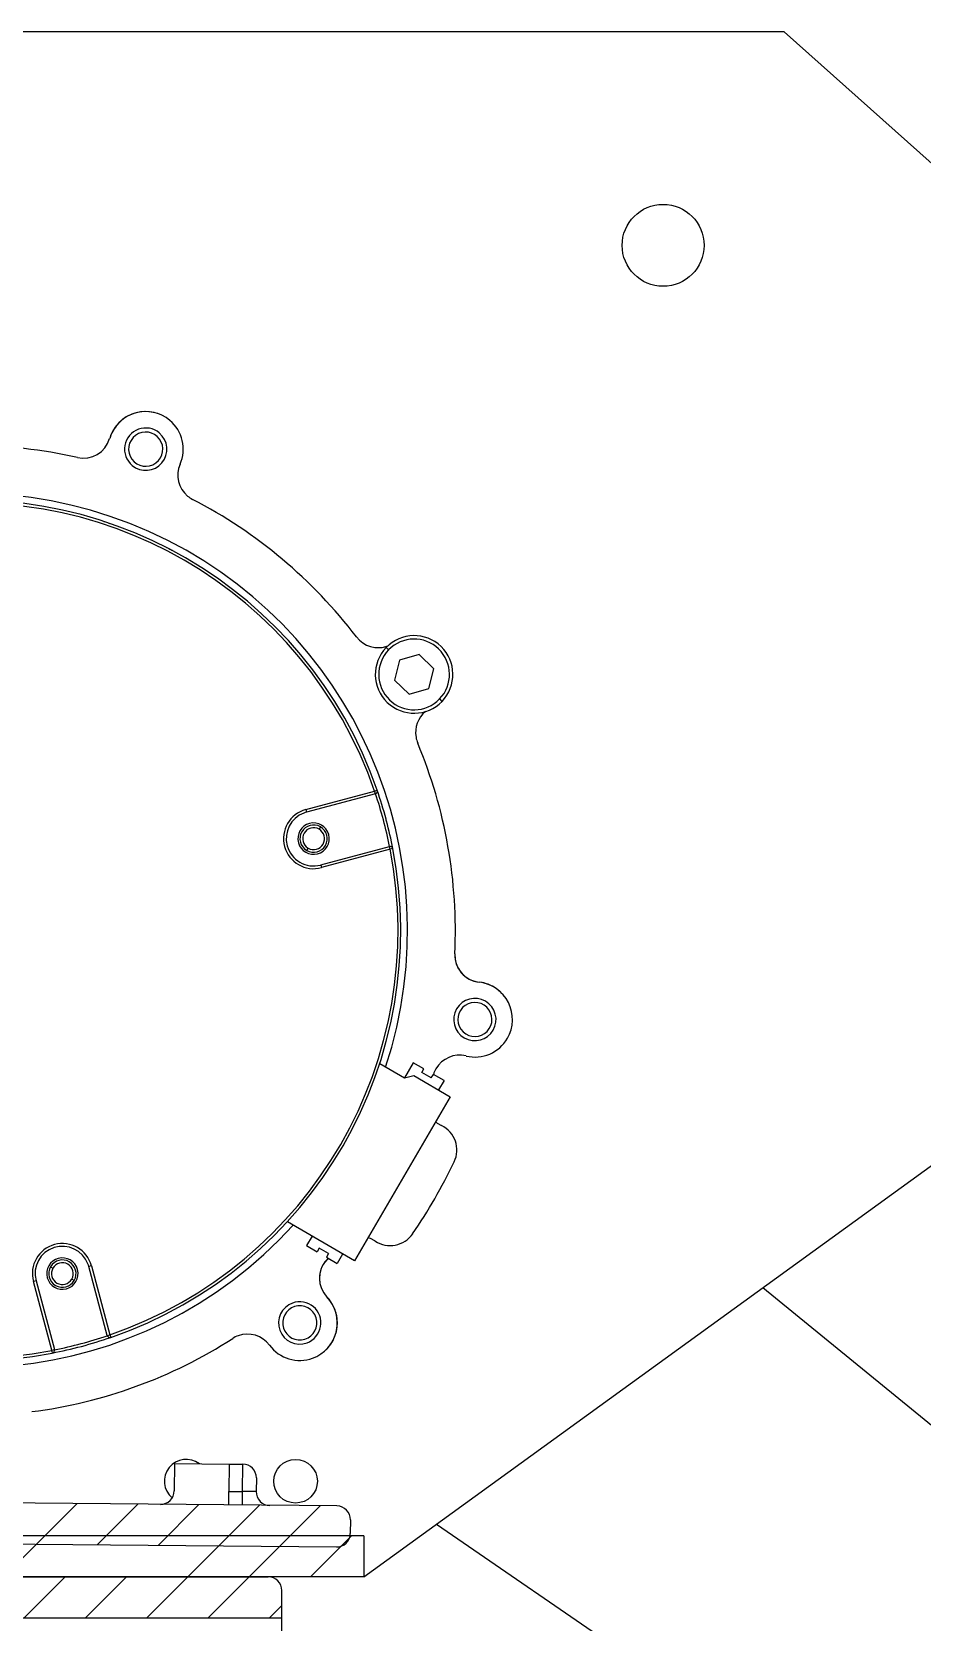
# Model space of a CAD drawing. Header units: millimetres. Extents: x -1 to 366, y 0 to 340.
# Drawn here: x 219.3 to 284.5, y 223.3 to 339.7 of the extents above; entities that cross this region are included whole.
import ezdxf

# ---------------------------------------------------------------- set-up
doc = ezdxf.new("R2010")
doc.units = ezdxf.units.MM
pattern_1 = [(45, (-418.589, -72.4933), (-2.245064, 2.245064), [])]

msp = doc.modelspace()

# ---------------------------------------------------------------- hatches: boundary and pattern name
at = {"linetype": 'Continuous', "lineweight": 18}
h = msp.add_hatch(dxfattribs=at)
h.set_pattern_fill('ANSI31', style=0)
h.set_pattern_definition(pattern_1)
edge = h.paths.add_edge_path(flags=0)
edge.add_line((242.65, 229.8), (242.66, 230.8))
edge.add_arc((241.66, 230.81), 1, 359.4791, 449.4791)
edge.add_line((241.67, 231.81), (161.33, 232.54))
edge.add_arc((161.42, 242.54), 10, 209.4753, 269.4791, ccw=False)
edge.add_line((152.72, 237.62), (142.91, 237.62))
edge.add_arc((142.91, 247.62), 10, 237.6002, 270, ccw=False)
edge.add_line((137.56, 239.18), (131.54, 243))
edge.add_arc((136.9, 251.44), 10, 201.9801, 237.6002, ccw=False)
edge.add_arc((126.7, 247.32), 1, 21.9801, 90)
edge.add_line((126.7, 248.32), (126.13, 248.32))
edge.add_arc((126.13, 247.32), 1, 90, 180)
edge.add_line((125.13, 247.32), (125.13, 244.06))
edge.add_line((125.13, 244.06), (152.62, 226.62))
edge.add_line((152.62, 226.62), (152.64, 229.62))
edge.add_line((152.64, 229.62), (241.64, 228.81))
edge.add_arc((241.65, 229.81), 1, 269.4791, 359.4791)
h = msp.add_hatch(dxfattribs=at)
h.set_pattern_fill('ANSI34', style=0)
h.set_pattern_definition([(45, (-418.59, -72.493), (-13.4704, 13.4704), []), (45, (-414.099, -72.493), (-13.4704, 13.4704), []), (45, (-409.609, -72.493), (-13.4704, 13.4704), []), (45, (-405.119, -72.493), (-13.4704, 13.4704), [])])
h.paths.add_polyline_path([(243.64, 226.62), (243.64, 229.62), (152.62, 229.62), (152.62, 226.62)], flags=0)
h = msp.add_hatch(dxfattribs=at)
h.set_pattern_fill('ANSI31', style=0)
h.set_pattern_definition(pattern_1)
edge = h.paths.add_edge_path(flags=0)
edge.add_arc((163.62, 225.62), 1, 90, 180)
edge.add_line((162.62, 225.62), (162.62, 223.62))
edge.add_line((162.62, 223.62), (237.64, 223.62))
edge.add_line((237.64, 223.62), (237.64, 225.62))
edge.add_arc((236.64, 225.62), 1, 0, 90)
edge.add_line((236.64, 226.62), (163.62, 226.62))

# ---------------------------------------------------------------- linework, layer by layer
at = {"color": 7, "linetype": 'Continuous', "lineweight": 25}
for p, q in [((274.42, 339.72), (206.5, 339.72)), ((298.67, 318.08), (274.42, 339.72)), ((245.45, 294.48), (245.27, 294.65)), ((246.24, 293.72), (245.88, 292.27)), ((247.68, 294.14), (246.24, 293.72)), ((248.76, 293.1), (247.68, 294.14)), ((245.88, 292.27), (246.96, 291.23)), ((248.4, 291.64), (248.76, 293.1)), ((246.96, 291.23), (248.4, 291.64)), ((249.18, 290.89), (249.36, 290.71)), ((239.39, 282.79), (244.43, 284.14)), ((244.43, 284.14), (244.62, 284.2)), ((244.49, 283.95), (244.43, 284.14)), ((244.49, 283.95), (239.44, 282.59)), ((239.39, 282.79), (239.44, 282.59)), ((240.46, 281.53), (240.36, 281.36)), ((239.46, 279.8), (239.56, 279.97)), ((240.48, 278.73), (245.52, 280.08)), ((245.57, 279.89), (240.53, 278.54)), ((245.57, 279.89), (245.52, 280.08)), ((245.77, 279.93), (245.57, 279.89)), ((240.48, 278.73), (240.53, 278.54)), ((253.68, 269.4), (253.83, 269.25)), ((243.64, 226.62), (298.67, 266.5)), ((244.8, 264.19), (246.61, 263.14)), ((247.26, 264.26), (246.61, 263.14)), ((246.61, 263.14), (247.29, 263.32)), ((248.04, 263.8), (247.26, 264.26)), ((247.29, 263.32), (249.97, 261.75)), ((247.89, 263.55), (248.04, 263.8)), ((248.58, 263.14), (247.89, 263.55)), ((248.58, 263.14), (248.73, 263.4)), ((249.51, 262.95), (248.73, 263.4)), ((249.51, 262.95), (249.1, 262.26)), ((249.97, 261.75), (242.96, 249.75)), ((242.96, 249.75), (238.04, 252.62)), ((239.85, 251.57), (239.44, 250.88)), ((239.44, 250.88), (240.22, 250.42)), ((240.37, 250.68), (240.22, 250.42)), ((241.06, 250.28), (240.37, 250.68)), ((220.71, 249.32), (220.88, 249.22)), ((223.7, 249.39), (223.5, 249.34)), ((224.86, 244.29), (223.5, 249.34)), ((223.7, 249.39), (225.05, 244.34)), ((241.06, 250.28), (240.91, 250.02)), ((240.91, 250.02), (241.69, 249.56)), ((241.02, 249.95), (240.92, 249.84)), ((242.09, 250.25), (241.69, 249.56)), ((219.64, 248.3), (219.45, 248.25)), ((220.8, 243.21), (219.45, 248.25)), ((219.64, 248.3), (220.99, 243.26)), ((222.44, 248.32), (222.27, 248.42)), ((335.03, 196.91), (272.85, 247.79)), ((224.86, 244.29), (225.05, 244.34)), ((225.05, 244.34), (225.11, 244.16)), ((220.8, 243.21), (220.99, 243.26)), ((220.84, 243.01), (220.8, 243.21)), ((229.77, 234.92), (229.76, 232.92)), ((229.77, 234.92), (233.77, 234.88)), ((233.77, 234.88), (233.76, 232.88)), ((233.77, 234.88), (234.77, 234.87)), ((234.76, 232.87), (234.77, 234.87)), ((233.75, 231.88), (233.76, 232.88)), ((233.76, 232.88), (234.76, 232.87)), ((234.75, 231.87), (234.76, 232.87)), ((235.76, 232.86), (234.76, 232.87)), ((235.77, 233.86), (235.76, 232.86)), ((241.67, 231.81), (161.33, 232.54)), ((242.66, 230.8), (242.65, 229.8)), ((243.64, 229.62), (152.62, 229.62)), ((152.64, 229.62), (241.64, 228.81)), ((243.64, 229.62), (243.64, 226.62)), ((248.97, 230.48), (274.65, 212.84)), ((243.64, 226.62), (152.62, 226.62)), ((163.62, 226.62), (236.64, 226.62)), ((237.64, 223.62), (237.64, 225.62)), ((162.62, 223.62), (237.64, 223.62)), ((237.64, 213.42), (237.64, 223.62))]:
    msp.add_line(p, q, dxfattribs=at)
at = {"color": 7, "linetype": 'Continuous', "lineweight": 25, "flags": 128}
for points in [[(248.9, 259.93), (249.02, 259.84), (249.33, 259.65)], [(248.9, 259.93), (249.02, 259.84), (249.33, 259.65)], [(244.45, 251.21), (244.13, 251.38), (243.95, 251.45)]]:
    msp.add_lwpolyline(points, dxfattribs=at)
at = {"color": 7, "linetype": 'Continuous', "lineweight": 25}
for centre, radius in [((265.55, 324.09), 3), ((238.64, 233.62), 1.6)]:
    msp.add_circle(centre, radius, dxfattribs=at)
for centre, radius, start, end in [((227.67, 309.17), 2.75, 49.9985, 163.6297), ((227.67, 309.17), 2.75, 126.06, 163.6312), ((227.67, 309.17), 2.75, 69.9814, 126.06), ((227.67, 309.17), 2.75, 336.3673, 49.9985), ((223.11, 310.51), 2, 257.2608, 343.6297), ((227.67, 309.17), 1.55, 49.9985, 229.9985), ((227.67, 309.17), 1.25, 126.06, 306.06), ((227.67, 309.17), 1.55, 229.9985, 49.9985), ((227.67, 309.17), 1.25, 306.06, 126.06), ((214.84, 273.93), 35.5, 77.2608, 102.7362), ((232.02, 307.27), 2, 156.3673, 229.9985), ((214.84, 273.93), 32, 341.7906, 149.9985), ((214.84, 273.93), 31.5, 19.029, 100.968), ((214.84, 273.93), 31.3, 19.029, 100.968), ((232.02, 307.27), 2, 229.9985, 242.7362), ((214.84, 273.93), 35.5, 37.2608, 62.7362), ((244.69, 296.64), 2, 217.2608, 290.3436), ((247.32, 292.68), 2.84, 136.06, 226.06), ((244.69, 296.64), 2, 266.06, 290.4167), ((247.32, 292.68), 2.84, 46.06, 136.06), ((247.32, 292.68), 2.59, 46.06, 136.06), ((247.32, 292.68), 2.59, 316.06, 46.06), ((247.32, 292.68), 2.84, 316.06, 46.06), ((247.32, 292.68), 2.59, 136.06, 226.06), ((214.84, 273.93), 32, 149.9985, 317.6191), ((247.32, 292.68), 2.84, 226.06, 316.06), ((247.32, 292.68), 2.59, 226.06, 316.06), ((249.43, 288.43), 2, 129.5099, 189.9985), ((249.43, 288.43), 2, 189.9985, 202.7362), ((214.84, 273.93), 35.5, 357.2608, 22.7362), ((244.43, 284.14), 0.2, 284.9985, 19.029), ((214.84, 273.93), 31.5, 14.9985, 19.029), ((214.84, 273.93), 31.3, 11.3341, 18.6629), ((239.96, 280.66), 2.2, 104.9985, 284.9985), ((239.96, 280.66), 2, 110.598, 194.9985), ((239.96, 280.66), 1.15, 14.9985, 194.9985), ((239.96, 280.66), 2, 104.9985, 110.598), ((214.84, 273.93), 31.5, 14.7477, 14.9985), ((214.84, 273.93), 31.5, 10.968, 14.7477), ((239.96, 280.66), 1.15, 194.9985, 14.9985), ((239.96, 280.66), 1, 59.9985, 239.9985), ((239.96, 280.66), 0.8, 59.9985, 239.9985), ((239.96, 280.66), 1, 239.9985, 59.9985), ((239.96, 280.66), 0.8, 239.9985, 59.9985), ((214.84, 273.93), 31.3, 289.029, 10.968), ((214.84, 273.93), 31.5, 289.029, 10.968), ((239.96, 280.66), 2, 194.9985, 284.9985), ((245.57, 279.89), 0.2, 10.968, 104.9985), ((252.3, 272.14), 2, 177.2608, 263.6297), ((252.3, 272.14), 2, 177.2623, 226.06), ((252.3, 272.14), 2, 226.06, 263.6312), ((251.77, 267.42), 2.75, 46.06, 83.6312), ((251.77, 267.42), 2.75, 329.9985, 83.6297), ((251.77, 267.42), 1.55, 329.9985, 149.9985), ((251.77, 267.42), 1.55, 149.9985, 329.9985), ((251.77, 267.42), 1.25, 46.06, 226.06), ((251.77, 267.42), 1.25, 226.06, 46.06), ((251.77, 267.42), 2.75, 256.3673, 329.9985), ((250.65, 262.81), 2, 76.3674, 149.9985), ((214.84, 273.93), 31.5, 199.029, 280.968), ((214.84, 273.93), 31.3, 199.029, 280.968), ((250.65, 262.81), 2, 149.9985, 162.7362), ((248.45, 257.86), 2, 334.4328, 63.9161), ((248.45, 257.86), 2, 334.433, 63.9163), ((214.84, 273.93), 39.25, 329.9985, 334.4328), ((214.84, 273.93), 39.25, 325.5642, 329.9985), ((245.57, 252.87), 2, 236.0809, 325.5642), ((221.57, 248.82), 2.2, 14.9985, 194.9985), ((221.57, 248.82), 2, 20.598, 194.9985), ((221.57, 248.82), 1.15, 14.9985, 194.9985), ((221.57, 248.82), 1, 149.9985, 239.9985), ((221.57, 248.82), 1, 59.9985, 149.9985), ((221.57, 248.82), 0.8, 149.9985, 239.9985), ((221.57, 248.82), 0.8, 59.9985, 149.9985), ((221.57, 248.82), 0.8, 329.9985, 59.9985), ((221.57, 248.82), 1, 329.9985, 59.9985), ((221.57, 248.82), 2, 14.9985, 20.598), ((242.39, 248.48), 2, 137.2608, 223.6297), ((242.39, 248.48), 2, 137.2623, 186.06), ((221.57, 248.82), 1.15, 194.9985, 14.9985), ((221.57, 248.82), 1, 239.9985, 329.9985), ((221.57, 248.82), 0.8, 239.9985, 329.9985), ((238.95, 245.21), 2.75, 289.9985, 43.6297), ((238.95, 245.21), 2.75, 6.06, 43.6312), ((238.95, 245.21), 1.55, 109.9985, 289.9985), ((238.95, 245.21), 1.25, 6.06, 186.06), ((238.95, 245.21), 1.55, 289.9985, 109.9985), ((238.95, 245.21), 1.25, 186.06, 6.06), ((238.95, 245.21), 2.75, 310.1947, 6.06), ((214.84, 273.93), 35.5, 277.2608, 302.7362), ((214.84, 273.93), 31.5, 280.968, 284.9362), ((214.84, 273.93), 31.3, 281.3341, 288.6629), ((214.84, 273.93), 31.5, 284.9362, 289.029), ((225.05, 244.34), 0.2, 194.9985, 289.029), ((235.12, 242.39), 2, 109.9985, 122.7362), ((235.12, 242.39), 2, 36.3672, 109.9985), ((238.95, 245.21), 2.75, 216.3674, 289.9985), ((220.8, 243.21), 0.2, 280.968, 14.9985), ((230.64, 233.62), 1.6, 53.2659, 229.831), ((234.77, 233.87), 1, 359.4791, 89.4791), ((228.76, 232.93), 1, 269.4791, 359.4791), ((236.76, 232.85), 1, 179.4791, 269.4791), ((241.66, 230.81), 1, 359.4791, 89.4791), ((241.65, 229.81), 1, 269.4791, 359.4791), ((236.64, 225.62), 1, 0, 90)]:
    msp.add_arc(centre, radius, start, end, dxfattribs=at)
for points, knots in [([(224.58, 303.89), (224.59, 303.89), (224.6, 303.89), (224.71, 303.85), (224.87, 303.8), (224.99, 303.75), (225.05, 303.73)], [0, 0, 0, 0, 0.247774, 0.500012, 0.752271, 1, 1, 1, 1]), ([(229.19, 301.98), (229.25, 301.95), (229.36, 301.89), (229.51, 301.81), (229.61, 301.76), (229.63, 301.75), (229.63, 301.75)], [0, 0, 0, 0, 0.2480359, 0.4995536, 0.752713, 1, 1, 1, 1])]:
    msp.add_open_spline(points, degree=3, knots=knots, dxfattribs=at)

doc.saveas('drawing.dxf')
